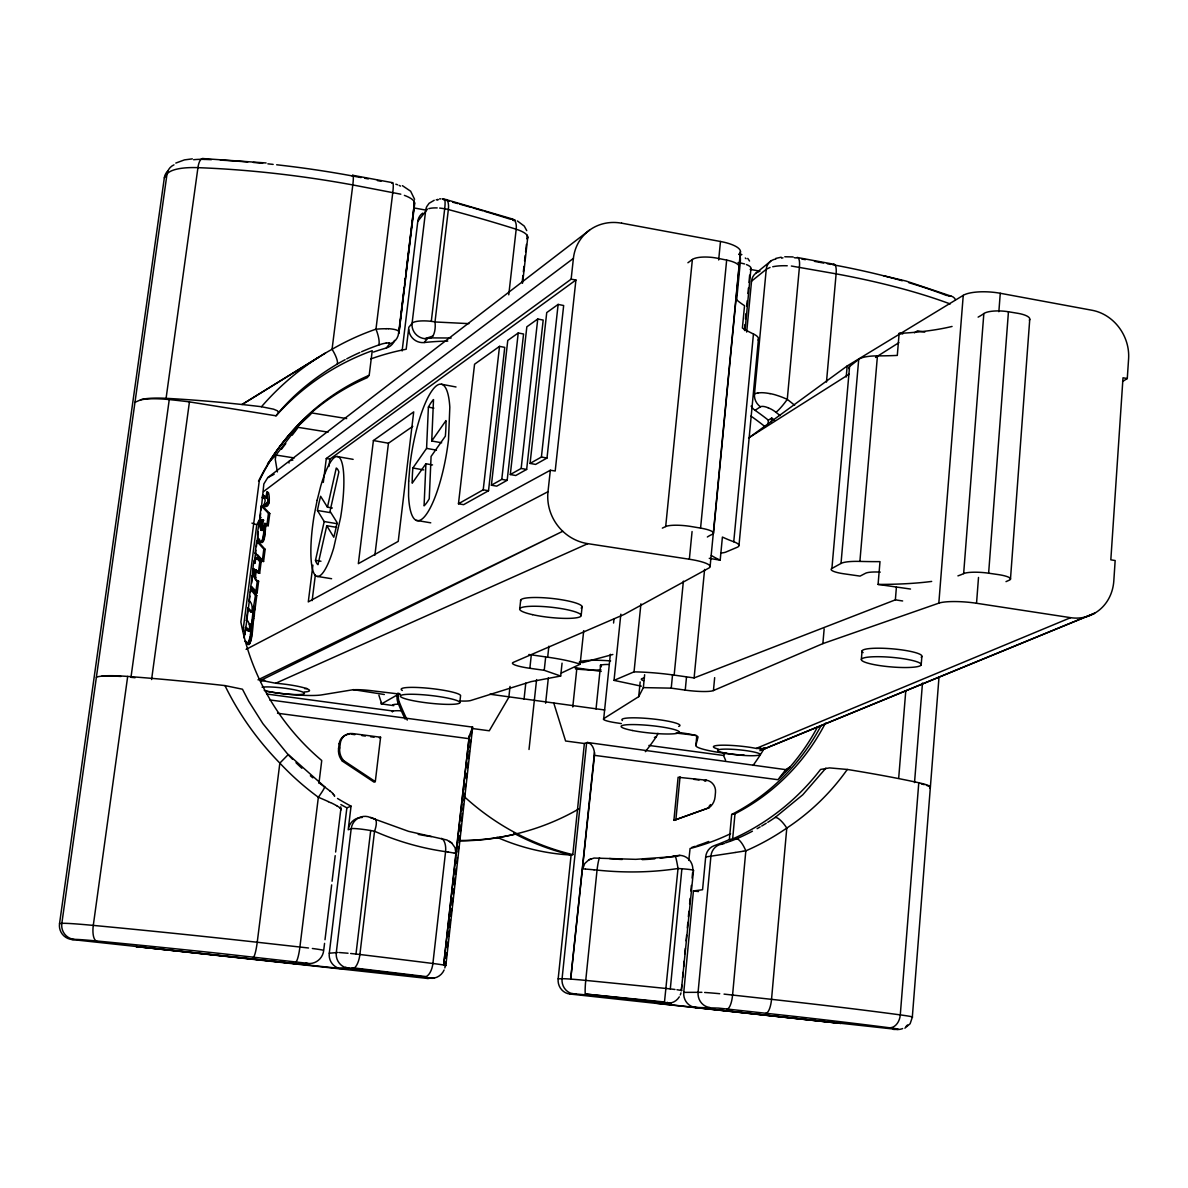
<?xml version="1.0" encoding="UTF-8"?>
<svg xmlns="http://www.w3.org/2000/svg" width="1188" height="1188" viewBox="0 0 1188 1188"><rect width="100%" height="100%" fill="white"/><g stroke="black" fill="none" stroke-linecap="round" stroke-linejoin="round"><path stroke-width="1.5" d="M244.995 641.238L247.906 644.178L250.267 636.441L253.564 606.608L255.331 606.756L256.771 595.544L251.767 589.441L250.46 589.233L248.901 601.232C253.742 601.707 252.999 619.082 248.01 608.048L246.376 620.582C251.574 621.532 249.896 637.852 245.471 627.561L244.119 638.001M246.317 641.431C253.831 653.742 252.702 609.385 255.331 606.756M594.505 752.628L570.686 979.105L594.49 755.345C594.802 750.504 592.767 743.554 587.421 742.485A26.864 3.222 5.8 0 0 586.634 742.708L584.377 743.51L565.592 741L553.756 702.999M262.058 530.368L261.88 524.487L263.142 520.285M252.212 575.705C253.252 571.829 252.316 549.034 261.122 561.939L259.652 573.299L258.331 573.091C253.653 562.889 252.168 580.086 257.306 580.991L258.628 581.199L257.128 592.871L255.791 592.649L250.802 586.575L252.212 575.705L253.965 575.868M260.395 527.338C263.409 504.351 263.929 540.837 260.395 527.338L261.702 527.561M260.721 542.277C265.622 540.391 262.103 518.042 266.869 525.497L268.206 525.72L269.78 513.528L262.578 506.192L261.271 505.969L259.816 517.24C260.187 524.22 253.163 539.337 262.043 542.485C266.958 540.599 263.424 518.25 268.206 525.72M264.315 506.266L267.894 501.321L267.003 492.159L265.741 497.683L262.741 494.728L262.34 497.787C268.948 498.752 261.152 505.94 265.637 506.489C271.547 507.231 268.711 488.164 267.805 493.733M265.637 506.489L265.681 504.351L264.375 504.128M370.686 358.984A247.594 239.753 54.1 0 1 406.177 349.257L408.835 327.249L412.474 322.884A16.394 4.188 4.4 0 1 435.12 321.948M258.628 581.199C251.826 579.566 258.598 569.201 255.153 569.616M441.669 442.782L431.734 441L433.516 399.569A56.282 13.989 -80 0 0 428.393 407.128L426.581 448.381L412.889 467.998A56.282 13.989 -80 0 0 412.191 483.204L425.913 463.751L432.521 464.924M425.913 463.751L424.071 505.85A56.282 13.989 -80 0 0 429.254 498.708L431.081 456.43L445.351 436.189A56.282 13.989 -80 0 0 445.99 420.582L431.734 441M1122.571 381.496L1127.278 378.556L1128.6 358.731A43.228 38.521 61.4 0 0 1092.024 310.261L1000.266 293.273A28.26 8.212 3.7 0 0 963.245 295.352L847.178 365.963L748.603 438.03M1010.468 579.165L1029.744 319.394M1127.278 378.556L1123.002 377.784L1110.825 559.83L1115.161 560.528L1113.809 580.947A43.941 39.635 67.7 0 1 1094.638 613.246A44.208 39.887 67.7 0 1 1070.64 617.671L976.536 603.266L978.511 577.442M998.856 311.716L1000.266 293.273M957.929 575.868A157.276 31.007 5.1 0 0 963.646 573.611A19.483 3.742 4.4 0 1 988.624 573.195L1008.449 311.761L1018.398 313.409A19.112 5.435 3.6 0 1 1029.343 320.181M904.885 1028.155L910.142 1023.714L912.31 1017.255L939.025 676.863M963.646 573.611L983.842 313.573A19.112 5.45 3.6 0 1 1008.449 311.761M918.784 782.758L900.281 1014.894A13.558 9.875 -84.5 0 1 889.307 1027.754A297.342 7.841 5.8 0 0 793.762 1016.319L718.591 1008.107L695.322 1007.409A13.677 12.905 87.9 0 1 683.753 992.366L693.421 890.941L702.568 889.723L705.672 856.964A13.603 12.86 80 0 1 714.092 845.722A248.515 236.768 63.3 0 0 729.343 839.574L732.654 838.951A249.465 237.57 63.3 0 0 820.552 769.453L829.506 767.894L847.282 769.453A304.856 33.205 5.6 0 1 918.784 782.758A45.886 5.301 5.2 0 1 930.308 786.753L930.115 787.273M610.35 654.291L603.727 718.636L638.699 696.658L643.347 687.614L671.235 688.149L685.238 690.109A22.587 3.252 5.6 0 0 713.439 690.555L822.868 643.614L938.832 603.148L963.245 295.352M898.692 778.095L905.746 691.223M921.175 664.953A30.071 4.797 4.9 0 0 878.081 656.697A30.071 4.797 4.9 0 0 874.591 664.716A30.071 4.797 4.9 0 0 921.175 664.953L921.858 656.533M914.522 782.58L922.482 683.07M620.834 614.166L614.033 680.382L634.036 671.859A51.485 7.484 5.7 0 1 674.16 675.111L694.104 677.932L895.366 599.851L896.405 587.169M861.345 659.399L862.057 650.994M910.513 589.04L878.081 584.422L879.996 561.627A156.994 32.314 5 0 1 859.889 561.404A27.695 5.346 4.9 0 0 841.015 563.439L831.912 568.443L849.569 366.513L858.716 359.37A27.279 7.277 4.5 0 1 877.442 355.88A154.499 43.926 4.7 0 0 897.296 355.42L899.138 333.383A154.232 45.129 4.7 0 0 952.063 326.448M859.889 561.404L877.442 355.88M822.868 643.614L824.16 628.912M846.212 376.997L847.178 365.963M841.015 563.439L858.716 359.37M826.477 382.076L836.114 273.849A13.098 3.95 -79.2 0 0 833.441 264.36M729.343 839.574L731.674 814.493A227.012 216.261 63.3 0 0 820.997 725.734M768.042 423.819L768.369 420.181L771.725 418.028A249.465 237.57 63.3 0 1 774.472 420.24M732.654 838.951L734.986 813.78A227.873 217.003 63.3 0 0 825.408 723.136M771.383 421.681L771.725 418.028M768.042 407.647L771.458 409.311A14.88 6.074 34.2 0 1 774.858 411.449L775.913 412.266A13.231 1.797 -52.1 0 0 787.273 399.346L799.42 267.092A13.142 3.787 -79.3 0 0 796.257 257.989A13.009 3.92 5 0 0 794.267 257.677M721.057 552.999A18.473 3.594 5.5 0 0 725.883 552.064L737.124 547.312A28.037 5.524 5.5 0 0 733.753 541.758L753.444 333.991A154.024 43.511 4.4 0 1 742.396 328.022L744.534 305.687A153.772 44.713 4.4 0 1 736.011 299.257M738.995 545.337L758.508 338.654M768.087 407.766A13.276 4.797 32.8 0 0 764.003 406.534A12.608 4.381 31.4 0 0 760.483 406.801A13.142 12.177 56.8 0 1 754.484 394.119L766.245 269.305A13.038 11.939 53.3 0 1 775.868 259.029M710.112 566.438L740.451 251.514M713.468 533.264L739.129 266.958M674.962 989.47L670.314 988.921L681.882 868.755M736.709 299.524L740.228 262.904A13.113 3.505 -79.5 0 0 739.53 254.202M738.58 754.84L724.903 753.311A42.04 5.183 5.5 0 1 695.871 745.44L696.762 736.218M709.251 558.345L720.195 560.157L722.408 537.05A156.519 32.017 4.8 0 0 733.753 541.758M681.853 985.194L681.318 990.733L693.51 870.388M682.551 977.798L683.085 972.259M683.62 966.72L684.139 961.181M684.852 953.786L685.387 948.247M686.085 940.866L686.619 935.312M687.317 927.932L687.852 922.393M688.372 916.839L688.906 911.3M689.619 903.92L690.139 898.366M690.852 890.985L691.371 885.446M692.084 878.051L692.619 872.512M744.416 330.101L744.935 324.606M745.455 319.112L745.99 313.617M746.688 306.296L747.207 300.802M747.905 293.466L748.44 287.986M748.96 282.492L749.658 275.156M745.01 330.68L750.965 268.295L750.177 269.661M746.688 332.076L751.544 281.185A12.83 11.776 53.2 0 1 759.206 271.473M713.439 690.555L714.671 677.635M671.235 688.149L672.497 675.274M674.16 675.111L683.382 581.14M562.058 663.156L560.677 676.031L544.238 670.314L529.863 668.295A22.928 3.356 6.1 0 1 513.275 662.384L624.19 614.419L708.909 568.027A29.522 5.569 5.6 0 0 689.352 559.236L692.069 531.526M718.666 259.964L720.477 241.491L621.636 223.166M707.35 537.006A156.786 30.71 4.9 0 1 712.221 534.362A19.899 3.995 5.6 0 0 700.578 528.096L726.655 260.098L716.513 258.063A19.528 5.821 5.5 0 0 692.381 259.489L687.911 262.756M685.238 690.109L686.486 677.249M673.908 820.359L678.11 777.264L706.311 780.189A10.811 10.247 76 0 1 715.503 792.218L715.072 796.896A15.563 14.746 76.2 0 1 709.043 807.751L673.908 820.359L709.043 807.751M675.853 819.928L680.041 776.729M694.104 677.932L704.603 569.408M662.355 528.125L665.696 526.536L692.381 259.489M634.036 671.859L640.926 603.846M638.699 696.658L640.184 681.927M643.347 687.614L644.639 674.725M613.572 623.032L613.958 619.349M679.298 996.851A13.914 13.157 88.5 0 1 668.978 1003.192L655.39 1003.118L840.866 1023.417L569.869 994.014A13.781 13.172 -88.5 0 1 558.167 978.838L571.101 854.989L572.794 854.632L584.377 743.51M586.634 742.708L562.072 978.719A13.855 13.246 -88.7 0 0 571.784 993.569L585.669 994.876A552.465 13.261 5.8 0 1 648.648 1001.172L668.978 1003.192C661.82 1003.192 678.125 1002.568 666.765 1003.073M596.034 708.998L600.623 664.731M581.199 615.221L582.12 606.548M572.779 706.994L576.848 668.369M561.404 673.002L580.115 664.241L583.724 630.665M688.788 860.424L690.065 848.514A243.629 232.195 63.3 0 0 730.561 833.694M529.016 749.48L536.59 679.581M544.238 670.314L545.634 657.395M580.115 664.241A52.138 7.663 6.1 0 0 547.683 657.187L548.871 646.198M545.619 703.207L548.336 677.962M445.827 965.606L472.676 727.056L469.275 735.966L443.673 965.042L455.88 853.415L455.078 847.712L451.767 843.035L446.94 840.005L408.553 831.348L367.983 816.676A14.078 13.885 -89.7 0 0 351.203 828.719L348.203 829.773L351.054 806.162A247.594 239.753 54.1 0 1 337.526 798.47M508.85 697.237L510.038 686.412M519.75 608.731L520.7 600.059M530.071 463.424L541.401 457.038L558.137 304.41L563.661 305.524L547 458.048L535.61 464.419L530.071 463.424L546.732 312.578L558.137 304.41M524.027 699.316L525.794 683.1M689.352 559.236L587.822 543.659A46.287 43.956 55.6 0 1 562.77 531.274A46.005 43.674 55.6 0 1 547.995 491.698L550.341 470.24L555.197 471.012L575.913 280.012L571.146 279.165L326.299 458.509L323.299 482.402M571.146 279.165L573.403 258.375A45.471 42.174 48.1 0 1 621.636 223.21M529.863 668.295L531.244 655.464M510.305 474.547L526.833 326.819L537.748 318.993L543.183 320.077L526.655 469.423L515.755 475.512L510.305 474.547L521.161 468.443L526.655 469.423M521.161 468.443L537.748 318.993M508.761 294.817L516.186 229.239A13.276 6.668 -73.2 0 0 511.419 218.948L510.291 219.186A562.087 143.347 8.4 0 0 484.57 211.301M488.52 490.748L504.752 347.371L499.524 346.361L474.561 364.226L458.464 503.771L463.617 504.662L488.52 490.748L483.219 489.812L458.464 503.771M491.401 485.209L507.766 340.451L518.235 332.967L523.566 334.006L507.172 480.308L496.733 486.144L491.401 485.209L501.781 479.358L507.172 480.308M469.275 735.966L455.88 853.415L454.395 853.088M444.832 967.938A14.048 13.617 -81.1 0 0 445.248 965.77L445.663 962.102M446.064 958.434L446.688 952.939M447.312 947.43L447.921 941.936M448.544 936.426L449.168 930.932M449.584 927.264L450.401 919.928M450.816 916.26L451.648 908.924M452.049 905.256L452.88 897.92M453.296 894.252L453.905 888.743M454.321 885.075L455.153 877.739M455.568 874.071L456.177 868.577M456.801 863.067L457.425 857.573M458.033 852.063L458.657 846.569M459.073 842.901L459.905 835.565M460.305 831.897L461.137 824.561M461.553 820.893L462.37 813.557M462.785 809.889L463.409 804.38M463.825 800.727L464.642 793.391M465.057 789.723L465.681 784.214M466.29 778.719L466.914 773.21M467.537 767.715L468.161 762.206M468.562 758.538L469.394 751.202M469.809 747.534L470.626 740.198M471.042 736.53L471.874 729.194M522.096 282.893L522.928 275.571M523.329 271.904L523.953 266.409M524.576 260.914L525.185 255.42M525.601 251.752L526.433 244.431M522.616 282.996L527.784 237.11M501.781 479.358L518.235 332.967M483.219 489.812L499.524 346.361M459.771 702.791A29.908 3.876 6.3 0 0 416.706 694.386A29.908 3.876 6.3 0 0 413.795 700.816A29.908 3.876 6.3 0 0 459.771 702.791L460.543 695.96A29.893 3.95 6.3 0 0 427.591 688.179A29.893 3.95 6.3 0 0 402.316 690.466M375.304 781.6L380.591 737.243L352.613 733.56A11.138 11.019 67.9 0 0 340.317 743.139L339.144 743.777L338.55 748.603A15.979 15.8 69.8 0 0 342.396 761.137L374.042 782.135L375.304 781.6L343.584 760.543A16.023 15.83 69.7 0 1 339.723 747.98L340.317 743.139M350.653 953.489L355.984 954.053L370.686 830.531M431.289 321.369L444.698 208.732A13.499 2.183 -80.2 0 0 443.866 199.287L442.53 198.945L449.153 201.232M434.199 200.282L429.091 203.297L426.804 206.519A13.528 12.608 39.4 0 0 425.69 210.35L412.088 323.255A13.603 12.86 40.6 0 0 425.022 338.684L431.199 337.704L432.803 336.1A13.573 5.97 87.3 0 0 435.001 321.963L448.351 209.548A13.484 5.123 -75.8 0 0 444.951 199.525L443.584 199.733M167.924 170.849A13.825 12.875 26.8 0 0 164.33 177.844L59.534 923.64A14.702 14.286 -35.4 0 0 72.008 939.545L299.881 964.151L307.841 963.468A14.479 14.152 -68 0 0 323.671 950.667L324.562 943.361M325.007 939.708L331.66 884.897M332.091 881.244L335.194 855.672M335.64 852.019L340.748 809.993A14.167 14.033 -89.3 0 0 340.778 806.83M373.448 352.064A252.584 244.505 54.1 0 1 386.293 348.01L389.575 343.926A13.736 13.009 38.4 0 0 398.589 333.397L404.158 287.481M404.603 283.813L405.271 278.304M405.717 274.621L407.722 258.093M408.167 254.425L414.196 204.826A13.647 12.726 37.5 0 0 414.018 200.742M414.686 203.594L398.96 332.774L414.523 202.257L414.196 204.826M374.903 555.138L388.446 443.228L412.771 426.373M444.104 970.017A14.048 13.617 -81.1 0 1 432.284 978.303L423.908 977.175A590.258 14.479 6 0 0 367.27 970.373L349.198 968.294L339.219 968.369A14.137 13.796 -72.4 0 1 329.284 953.207L346.866 807.825L351.054 806.162M402.123 350.965L417.79 221.369A13.335 12.444 39.2 0 1 422.661 213.142M318.963 783.13L321.74 760.513A231.615 224.116 54.2 0 1 240.882 621.977L259.281 480.813A231.615 224.116 54.2 0 1 369.201 375.274L372.23 350.712A253.564 245.367 54.2 0 0 276.017 415.815L189.441 401.886A174.918 36.605 7.9 0 0 169.26 399.584A41.595 9.103 8.1 0 0 140.481 399.911L134.972 402.301M361.583 351.737A255.405 246.985 54.2 0 1 378.571 345.055A13.811 3.46 70.4 0 0 375.972 329.15L392.812 192.293A13.677 1.945 -80.3 0 0 391.862 183.249M373.403 440.54L358.345 563.661L398.232 541.372L413.706 411.894L373.403 440.54L388.446 443.228M312.132 600.623L315.355 574.903M328.942 466.483L329.863 459.132L575.913 280.012M312.904 565.132L308.286 601.9L550.341 470.24M242.901 631.392L256.771 524.769A190.273 185.209 53.4 0 1 259.326 519.899M255.138 553.222L256.697 541.238L258.004 541.461L265.147 549.346L263.573 561.508L262.251 561.285L255.138 553.222L256.445 553.43M244.951 634.585L249.955 596.064M250.43 592.396L251.158 586.902M251.633 583.234L253.534 568.562M254.247 563.067L255.925 550.222M256.4 546.554L258.301 531.882M259.014 526.388L260.677 513.543M261.167 509.89L263.84 483.947L267.731 477.665L589.545 230.101M250.46 589.233L255.45 595.337L253.653 606.4M255.791 592.649L257.306 580.991M258.331 573.091L259.801 561.731L256.163 557.439M262.251 561.285L263.825 549.123L256.697 541.238M266.869 525.497L268.458 513.305L261.271 505.969M151.589 679.536L189.441 401.886M292.56 759.266A255.405 246.985 54.2 0 1 288.075 754.588L262.89 723.655L248.752 701.321L242.471 689.218L224.978 685.595A321.547 35.937 6.7 0 0 127.68 676.432L93.288 925.407A14.642 5.405 -82.7 0 0 96.644 940.985A313.914 8.494 6 0 1 221.77 953.637L307.855 963.334M140.481 399.911L142.56 399.213A48.797 10.677 8.1 0 1 166.082 398.322L197.936 167.657A13.781 4.871 -89.3 0 1 204.277 159.385A297.936 83.487 8.1 0 1 211.39 159.667M169.26 399.584L130.977 677.309A178.334 20.716 6.9 0 1 135.076 677.724M664.419 1002.776L678.021 868.502A13.721 0.861 80.9 0 0 675.482 856.503L635.758 859.34L594.045 858.063L588.847 859.83L584.719 863.557L582.759 868.859L585.313 869.022M336.575 527.353L326.759 525.705L317.968 564.686A49.376 10.737 -80.4 0 1 315.488 560.335L324.205 521.547L317.448 510.469A49.376 10.737 -80.4 0 1 320.626 496.287L327.442 507.172L332.343 508.004M327.442 507.172L336.263 468.027A49.376 10.737 -80.4 0 1 338.877 471.933L330.012 511.271L337.095 522.586A49.376 10.737 -80.4 0 1 333.783 537.214L326.759 525.705M695.871 745.44L698.009 737.08A19.81 2.51 5.7 0 0 686.219 733.545L679.001 732.447M381.378 702.494L380.977 703.816L393.777 705.657M324.621 786.753L288.283 754.514L279.848 763.112L257.232 942.247A14.612 1.945 -82.5 0 1 253.386 957.053M594.49 755.345L777.977 779.714L785.773 769.646L587.421 742.485M509.103 696.851L489.278 730.783L471.888 728.452M350.46 968.413L352.509 968.012L351.975 968.562M164.345 177.844L167.003 174.116A13.87 12.756 36.9 0 1 173.983 164.85M276.017 415.815C292.783 394.891 314.211 377.888 337.14 364.137A255.405 246.985 54.2 0 1 345.144 359.682M417.79 221.369L427.442 209.103M847.282 769.453C831.021 792.559 810.365 812.533 786.783 828.081A266.112 253.118 63.3 0 1 745.826 850.846L743.213 851.261M346.673 418.577L311.939 412.964L298.01 426.284L275.987 455.063A217.79 211.85 53.5 0 0 267.478 463.988M281.497 449.198L285.803 443.584M292.248 435.15L297.624 428.111M825.883 768.161L802.821 794.742L775.155 817.448A251.247 239.085 63.3 0 1 767.76 822.319M369.201 375.274L367.241 377.665A230.724 223.329 54.1 0 0 258.524 481.185M408.761 329.67A13.528 12.786 40.5 0 0 424.131 342.545L427.472 338.639M166.082 398.322A315.652 63.603 7.4 0 1 261.479 406.727C281.437 383.665 305.375 364.033 332.061 349.272A270.537 261.523 54.3 0 1 375.972 329.15M779.952 777.724L789.99 767.032A226.21 215.577 63.3 0 0 817.641 726.714M784.511 772.215L789.99 767.032L785.773 769.646M309.637 414.939L298.53 425.245A229.893 222.602 54.1 0 0 267.835 463.78M755.924 273.166L770.685 261.167M751.544 281.185L766.245 269.305L770.032 267.449M785.372 770.745L789.99 767.032M263.543 491.55L573.403 258.375M761.389 749.687L764.151 747.712M675.482 856.503L676.908 855.672M267.731 477.665L274.146 474.25M591.372 858.731L588.847 859.83M392.634 705.241L392.812 704.885A16.528 2.079 6.4 0 1 398.44 704.217M751.098 406.088A13.068 12.118 56.8 0 0 755.078 410.335L760.469 406.771M749.509 437.347L849.093 374.22M875.556 357.454L898.885 342.664M914.448 332.788L917.567 330.813L924.784 332.12M319.052 356.979L242.04 404.514L325.497 353.029M399.242 693.792L381.734 703.771A221.206 212.058 63.6 0 1 378.898 695.188M397.104 696.049L398.396 695.322M425.022 338.684L432.803 336.1M405.153 719.171A244.936 233.724 63.4 0 1 397.98 702.732L399.272 702.004A13.632 13.365 62.4 0 1 398.797 693.243M338.55 748.603L339.723 747.98M441.491 838.357A13.944 7.291 -81.8 0 1 445.589 851.618L432.892 963.483A14.137 7.351 -82.1 0 1 426.254 976.61L354.306 967.982L352.465 968.621M246.094 649.376L547.995 491.698M379.328 737.882L380.591 737.243M342.396 761.137L343.584 760.543M259.326 679.981L260.914 680.308L562.77 531.274L258.004 679.833M175.809 163.068L184.452 159.89L192.337 158.865M260.914 680.308L275.705 683.249L587.822 543.659M1005.998 581.63L1009.265 580.19A19.483 3.742 4.3 0 0 998.781 574.665L988.624 573.195M735.194 839.396L736.426 838.877A251.247 239.085 63.3 0 0 752.435 831.199M718.443 749.153A25.839 3.193 5.5 0 1 721.799 745.203A25.839 3.193 5.5 0 1 756.177 748.425L1070.64 617.671M756.177 748.425L764.775 748.692L1094.638 613.246L759.904 750.682M423.908 977.175L426.254 976.61M664.909 1002.835L667.611 1002.553L666.201 1002.984M378.571 345.055L379.848 344.624M654.38 737.436L656.236 736.812A13.35 12.741 71.7 0 0 657.914 733.293M722.081 844.074L719.408 844.742A13.692 12.934 79.8 0 0 710.929 856.073L698.084 992.203A13.914 13.098 87.5 0 0 709.86 1007.498M612.845 654.484L582.863 662.577L579.18 662.176M775.675 258.449L781.214 257.202M251.069 611.894L252.584 611.983M706.311 780.189L704.306 780.709A10.781 10.232 76 0 1 705.895 781.051M259.682 542.218L262.043 542.485M731.674 814.493L734.986 813.78M560.677 676.031L530.962 681.66L470.804 700.489A20.671 2.718 6.3 0 1 460.142 700.979M660.201 858.241A247.639 236.026 63.3 0 0 672.66 856.429L679.907 855.39A13.707 13.023 81.2 0 1 692.782 870.655M679.907 855.39L672.66 856.429M705.672 856.964L735.164 852.509M386.442 342.976L383.427 343.584A15.489 3.208 -22.4 0 0 379.878 344.594M677.368 855.598L675.14 855.954M429.64 337.882L451.143 338.016M764.775 748.692L765.117 748.633A25.839 3.222 5.5 0 0 764.701 747.772M665.384 1002.88L667.611 1002.553M101.812 676.195L103.876 675.883A49.792 6.059 7 0 1 127.68 676.432M370.418 817.463L371.443 817.626M59.534 923.64L61.835 923.388A50.698 1.752 6.2 0 1 93.288 925.407A326.863 10.38 6.1 0 1 257.232 942.247L308.509 947.994M758.018 392.916L761.419 392.693A26.433 8.539 19.6 0 1 770.076 393.659M349.569 968.324L345.5 967.403L348.678 968.279L339.219 968.369L135.952 946.554L426.923 978.377L433.368 977.873L430.249 978.11M329.284 953.207L338.001 952.479M436.189 199.866L438.238 199.762L437.392 199.391M72.008 939.56L74.161 939.411A36.249 1.069 6.1 0 1 96.644 940.985M600.965 669.839L593.926 670.21A66.305 9.95 6 0 1 575.527 668.993M558.167 978.838L562.072 978.719A27.324 0.936 5.8 0 1 585.743 980.412A563.736 15.889 5.8 0 1 666.423 988.505L670.314 988.921M439.501 198.901L440.956 198.856M784.793 256.757L793.124 256.935M683.753 992.366L701.885 992.307M569.869 994.014L573.834 993.97M515.176 220.092L512.696 220.107A13.187 4.01 7 0 1 513.706 220.597M435.001 321.963L468.904 323.641M902.657 1028.556A13.454 12.741 80.3 0 1 896.762 1029.402L695.322 1007.409M740.317 755.019L744.134 755.108M386.115 328.69L388.342 328.749M430.145 978.244L432.284 978.303M739.07 254.484L741.861 254.574L738.906 254.366M339.426 952.553L348.039 953.236M202.792 158.553L266.082 162.964M648.648 1001.172L664.538 1002.553L585.328 994.029A13.914 1.381 -84.4 0 1 585.743 980.412L597.044 870.047A13.721 1.381 -83.6 0 1 599.539 857.795M593.955 869.75C621.873 872.928 650.207 872.764 678.021 868.502A16.409 1.04 3.2 0 1 687.555 869.26A16.35 1.054 3 0 1 693.168 870.581M585.328 994.029L664.686 1002.004M724.056 994.118L771.532 999.346A309.608 9.578 5.7 0 1 900.281 1014.894A46.644 1.53 5.6 0 1 912.31 1017.255M439.664 208.063L444.698 208.732A16.142 4.915 7.4 0 1 448.351 209.548A574.532 144.416 8.4 0 1 516.186 229.239A26.388 7.915 7 0 1 527.041 238.937A13.231 12.326 43.2 0 0 526.863 234.957M791.356 266.023L836.114 273.849A295.07 79.551 5.4 0 1 950.222 303.95M355.984 954.053L359.89 954.499A602.331 17.345 6.1 0 1 432.892 963.483A27.844 0.965 5.9 0 1 445.248 965.77M676.061 733.055L696.302 735.402M400.341 694.163L371.324 690.674A20.493 2.643 6.5 0 0 351.603 689.976L321.681 694.891A44.238 5.613 6.7 0 1 275.423 692.753L266.587 691.446M693.421 890.941L698.529 891.564M425.081 977.056L353.385 968.472L367.27 970.373M277.517 713.231L468.815 738.654M351.41 734.214L354.9 734.674M361.88 735.595L365.369 736.055M370.597 736.738L374.086 737.199M693.822 779.328L699.064 780.026M266.84 694.03L393.065 711.018M648.9 745.425L723.551 755.464L725.586 760.275M269.75 699.925L472.512 727.101A27.369 3.326 6.3 0 1 472.082 727.368M489.916 694.223L604.722 709.993M676.967 989.723L681.778 990.51M601.202 671.413L574.799 667.671M641.357 686.174L614.033 680.382M528.868 654.514L547.683 657.187M448.173 852.004C422.779 848.678 397.95 841.594 374.532 831.229A16.988 1.47 8.9 0 0 358.137 828.823A16.899 1.485 8.9 0 0 351.188 828.719L336.293 952.479A14.345 14.004 -73.3 0 0 346.376 967.864L348.544 968.279M249.955 638.208L251.292 638.416M249.762 639.144L251.099 639.352M249.554 640.035L250.891 640.243M249.332 640.881L250.668 641.089M249.109 641.669L250.445 641.862M248.856 642.366L250.193 642.56M248.619 642.975L249.955 643.183M248.381 643.48L249.703 643.688M248.144 643.896L249.465 644.089M247.906 644.178L249.242 644.386M247.282 644.312L249.02 644.549M895.366 599.851L902.642 600.965M251.158 623.685L252.495 623.893M251.054 624.175L252.376 624.368M249.257 624.324L250.579 624.532M251.054 625.289L252.391 625.497M251.054 626.328L252.391 626.536M251.039 627.398L252.376 627.606M245.471 627.561L246.792 627.769L249.658 631.526M251.01 628.497L252.346 628.704M249.376 628.734L250.713 628.942M249.287 629.239L250.623 629.447M250.965 629.625L252.302 629.833M249.183 629.729L250.519 629.937M249.079 630.189L250.416 630.397M248.96 630.546L250.297 630.754M248.841 630.843L250.163 631.051M248.723 631.08L250.044 631.274L248.604 631.244M250.876 631.229L252.212 631.437M250.727 632.922L252.064 633.115M250.519 634.659L251.856 634.867M250.267 636.441L251.604 636.649M621.354 723.596L615.948 722.779A20.285 2.628 5.8 0 1 603.727 718.636M253.46 610.32L254.796 610.528M251.708 610.721L253.029 610.929M251.589 611.077L252.925 611.285M253.415 611.434L254.752 611.642M251.47 611.375L252.806 611.582M251.366 611.612L252.688 611.805M251.01 611.85L252.48 612.072L248.01 608.048M253.341 612.592L254.678 612.8M253.237 613.81L254.574 614.018M253.118 615.042L254.455 615.25M252.955 616.305L254.291 616.513M252.702 618.012L254.039 618.22M252.376 619.676L253.712 619.884M252.005 621.235L253.341 621.428M246.376 620.582L247.698 620.789M251.589 622.586L252.925 622.794M248.901 601.232L250.208 601.44M253.564 606.608L254.9 606.816M253.504 606.979L254.841 607.187M253.504 607.677L254.841 607.885M253.504 608.315L254.841 608.523M253.504 608.969L254.841 609.177M253.489 609.637L254.826 609.845M294.268 457.944L275.987 455.063L275.274 459.385L277.383 471.918M250.802 586.575L252.123 586.783M255.45 595.337L256.771 595.544M353.163 689.604L384.333 694.505M571.784 993.569L575.928 994.044M261.479 406.727L273.641 409.192L277.561 410.87L278.408 412.444M297.238 427.205L328.126 432.15M252.94 568.725L254.247 568.933M254.975 569.869L256.296 570.077M254.781 570.255L256.103 570.463M252.821 570.136L254.143 570.344M254.678 570.611L255.984 570.819M254.559 571.012L255.88 571.235M254.47 571.473L255.791 571.68M252.747 571.502L254.069 571.725M254.381 571.933L255.702 572.141M254.336 572.393L255.643 572.601M252.702 572.824L254.024 573.032M254.202 573.759L255.524 573.967M252.688 574.071L253.994 574.279M254.143 574.992L255.465 575.2M252.688 575.259L254.009 575.467M252.539 575.913L253.861 576.135M254.173 576.032L255.494 576.239M254.291 576.833L255.613 577.056M254.47 577.368L255.791 577.576M255.821 557.543L257.722 557.781M255.242 558.212L256.563 558.419M254.915 558.82L256.222 559.043M254.781 559.103L256.103 559.31M254.663 559.429L255.969 559.637L254.529 559.786M259.801 561.731L261.122 561.939M254.128 561.196L255.45 561.404M253.98 561.82L255.301 562.043M253.831 562.473L255.153 562.696M253.697 563.157L255.004 563.364M317.196 576.403L331.601 578.719M899.138 333.383L902.746 333.977M259.251 541.787L260.573 541.995L258.88 541.089M263.825 549.123L265.147 549.346M315.488 560.335L320.968 561.241M260.454 528.645L261.776 528.868M262.399 528.912L263.721 529.135M264.256 529.15L265.592 529.373M262.266 529.313L263.588 529.521M262.147 529.655L263.469 529.878M260.573 529.506L263.335 530.175M260.736 530.145L263.216 530.412M264.122 530.62L265.459 530.843M263.974 531.927L265.31 532.15M263.795 533.264L265.117 533.486M263.558 534.6L264.879 534.808M263.291 535.907L264.627 536.13M263.008 537.169L264.33 537.392M262.548 538.699L263.885 538.907M258.271 538.951L259.593 539.174M262.088 540.005L263.409 540.228M258.568 540.139L259.89 540.362M261.612 541.06L262.934 541.283M261.152 541.832L262.474 542.04M259.816 517.24L261.122 517.463M259.845 519.275L261.152 519.498M262.028 519.958L263.543 520.181M261.82 520.077L263.706 520.299M261.672 520.225L262.993 520.433M259.533 520.329L260.855 520.552M261.523 520.463L262.845 520.686M261.36 520.834L262.682 521.042M261.197 521.28L262.518 521.502M261.048 521.799L262.355 522.022M260.9 522.378L262.206 522.601M264.568 523.344L265.904 523.566M260.766 523.002L262.088 523.21M264.508 523.685L265.83 523.893M260.662 523.626L261.969 523.849M258.806 523.923L260.113 524.146M260.573 524.264L261.88 524.487M264.478 525.022L265.8 525.23M260.514 524.873L261.82 525.081M260.439 525.749L261.761 525.957M264.434 526.343L265.77 526.551M258.553 525.497L259.86 525.72M260.41 526.581L261.716 526.789M264.36 527.724L265.696 527.932M260.41 528.036L261.731 528.259M267.716 502.004L269.037 502.227M317.448 510.469L330.116 512.607M267.627 502.286L268.948 502.509M267.523 502.509L268.844 502.732M267.434 502.658L268.755 502.88M265.919 504.41L267.241 504.633M264.241 504.737L265.548 504.959M264.152 505.375L265.459 505.598M264.137 505.91L265.444 506.133M264.196 506.236L265.518 506.444M324.205 521.547L337.244 523.73M268.458 513.305L269.78 513.528M700.578 528.096L690.183 526.358A19.929 4.01 5.6 0 0 665.696 526.536M266.899 492.233L268.429 492.545M266.81 492.381L268.132 492.604M266.721 492.56L268.043 492.782M266.632 492.812L267.953 493.035M266.558 493.183L267.879 493.406M416.201 520.359L430.754 522.824M262.741 494.728L267.062 497.906L265.741 497.683M266.023 497.03L267.33 497.252M265.919 497.401L267.226 497.624M262.34 497.787L263.647 498.01M268.013 499.673L269.334 499.896M268.043 499.91L269.349 500.133M268.028 500.222L269.349 500.445M267.998 500.564L269.32 500.787M267.953 500.935L269.275 501.158M267.894 501.321L269.216 501.544M267.805 501.678L269.127 501.9M326.299 458.509L329.863 459.132M412.889 467.998L423.73 469.913M336.991 456.519L353.133 459.355M426.581 448.381L436.471 450.148M541.401 457.038L547 458.048M750.89 269.528L759.978 271.176M413.78 207.9L424.725 209.905M428.393 407.128L433.843 408.123M352.717 175.304L392.575 182.67M797.519 257.544L834.08 264.3M276.67 164.776A297.936 83.487 8.1 0 1 352.079 175.898L361.122 177.576M364.731 178.245L368.354 178.913M377.398 180.576L381.006 181.244M801.722 258.999L805.375 259.667M814.508 261.36L823.626 263.053M827.279 263.721L830.932 264.389M441.461 384.244L456.014 386.976M883.798 275.824L906.088 281.066L951.068 296.124M400.816 194.193L352.806 184.942A310.781 85.818 8.1 0 0 197.936 167.657A47.98 14.375 9 0 0 167.003 174.116L61.835 923.388A14.642 14.271 -46.4 0 0 74.161 939.411M744.594 263.944L740.228 262.904A15.637 4.648 5.4 0 0 738.045 262.563M452.613 202.183L457.811 203.608M445.782 199.51L512.488 219.008M371.77 817.73L375.408 819.304A14.182 5.123 -65.3 0 1 374.532 831.229L359.89 954.499A14.36 5.673 -82.2 0 1 354.306 967.982M251.945 523.121L256.771 524.769M328.244 801.603L330.457 802.643M402.39 185.655L410.647 191.223L414.597 199.332M374.027 818.606L375.408 819.304M517.374 220.953L524.264 226.091L526.73 230.635M451.767 843.035L449.465 841.312M319.186 782.892A255.405 246.985 54.2 0 0 324.354 786.768L325.512 787.629A15.904 1.693 35.6 0 1 330.026 791.06M745.292 258.019L746.064 258.687M257.633 554.781L263.573 561.508M253.118 588.001L257.128 592.871M257.826 571.012L259.652 573.299M747.757 258.405L749.539 261.018M224.978 685.595C238.877 714.196 257.648 740.362 279.848 763.112A270.537 261.523 54.3 0 0 318.354 797.252L320.953 798.351A29.908 2.836 22 0 1 328.393 801.633M392.411 711.924A16.142 2.005 6.4 0 1 401.44 710.81M746.45 264.582A15.637 4.648 5.4 0 1 750.786 267.552M397.98 702.732A13.603 13.335 62.4 0 1 397.772 693.168M571.101 854.989A244.936 233.724 63.4 0 1 513.676 833.174M572.794 854.632A245.515 234.199 63.4 0 1 462.83 795.292M407.246 720.106A245.515 234.199 63.4 0 1 399.272 702.004M750.92 416.082A243.629 232.195 63.3 0 1 765.384 426.967M708.731 841.49A241.639 230.502 63.4 0 1 696.97 845.737M695.262 846.287A241.639 230.502 63.4 0 1 691.847 847.356M661.404 1002.271A13.721 12.994 88.8 0 1 657.439 1003.177M710.513 804.573A15.518 14.716 76.3 0 1 708.924 806.548M654.826 858.805A247.639 236.026 63.3 0 1 642.188 859.622M622.23 859.488A247.639 236.026 63.3 0 1 609.503 858.523M585.699 869.096A27.25 1.663 6.3 0 1 594.134 869.824M764.196 748.499A214.464 205.524 63.6 0 1 753.014 765.458M725.675 752.687A187.407 179.73 63.6 0 1 723.551 755.464M680.962 992.886A13.914 13.157 88.5 0 1 680.279 994.935M571.324 855.018A217.523 208.761 63.7 0 1 496.896 837.228M601.44 666.735A16.409 2.435 5.8 0 1 608.657 664.463M580.486 661.464A39.382 5.866 5.8 0 1 610.602 660.899M389.011 342.931A13.127 2.168 -18.4 0 1 389.664 343.896M386.174 343.124A13.825 2.346 -19.9 0 1 388.951 342.961M394.565 340.377A13.662 12.934 38.2 0 1 386.293 348.01M312.875 777.843A255.405 246.985 54.2 0 1 310.38 775.779M301.886 768.28A255.405 246.985 54.2 0 1 296.005 762.711M346.748 358.835A255.405 246.985 54.2 0 1 359.919 352.465M337.14 364.137A13.914 3.594 59.4 0 0 332.061 349.272L352.806 184.942A13.721 1.752 -80.4 0 0 352.079 175.898M398.574 333.412A26.671 5.792 -6.3 0 0 398.901 331.586L397.713 330.546A27.591 6.118 -7.4 0 0 392.322 329.091A28.23 6.504 -8.1 0 0 388.491 328.69M324.354 786.768A14.36 1.247 -53.4 0 1 318.354 797.252L299.911 946.985A14.553 2.168 -82.6 0 1 295.916 961.716M330.145 791.089A14.746 1.945 34.4 0 1 333.353 793.97M334.318 795.307A13.499 2.034 32.4 0 1 334.407 796.361M332.64 793.584A13.855 1.96 33.7 0 1 334.11 795.173M339.857 807.855A27.74 3.371 19.9 0 1 340.704 809.978M312.355 948.484A28.75 1.01 6 0 1 322.72 950.088M336.531 805.642A28.289 3.371 20.5 0 1 340.08 807.944M331.036 802.776A28.958 3.252 21.2 0 1 336.635 805.687M404.38 195.367A27.22 8.316 7.8 0 1 413.706 200.861M375.928 329.224A29.225 7.009 -8.5 0 1 385.981 328.749M306.356 963.305A14.226 13.914 -66.8 0 1 299.881 964.151M395.842 184.199A13.588 4.217 7.9 0 1 397.609 184.793M399.183 185.432A13.588 4.217 7.9 0 1 400.505 186.13M220.389 160.113A297.936 83.487 8.1 0 1 247.802 161.984M253.341 162.444A297.936 83.487 8.1 0 1 262.622 163.305M267.879 163.84A297.936 83.487 8.1 0 1 273.151 164.39M193.614 159.727A34.244 10.41 9 0 1 204.277 159.385M96.377 677.309A42.441 5.153 7.1 0 1 121.028 676.462M428.868 208.628A16.142 4.915 7.4 0 1 437.184 207.915M578.794 808.969A249.48 241.758 54 0 1 459.325 840.48M656.236 736.812A249.48 241.758 54 0 1 645.336 751.677M431.303 836.604A251.678 243.718 54.1 0 1 418.235 834.392M424.131 342.545A251.678 243.718 54.1 0 1 447.772 341.105M346.866 807.825A245.545 237.942 54 0 1 340.852 804.543M348.737 827.249A14.004 13.796 -89.1 0 1 362.34 817.478M339.144 743.777A11.108 10.989 68 0 1 349.688 734.125M459.518 204.084A562.087 143.347 8.4 0 1 471.324 207.425M472.987 207.9A562.087 143.347 8.4 0 1 482.937 210.811M429.061 978.437A13.974 13.543 -80.8 0 1 426.923 978.377M517.3 833.62A248.886 241.238 54 0 1 459.711 840.866M447.713 851.989A27.755 1.663 6 0 1 453.979 853.058M762.948 749.554A25.839 3.222 5.5 0 1 761.166 749.806M622.423 720.522A29.18 3.802 5.7 0 1 652.271 718.903A29.18 3.802 5.7 0 1 678.69 726.417M863.097 652.598A30.056 4.871 4.9 0 1 891.327 648.752A30.056 4.871 4.9 0 1 921.175 657.231M938.832 603.148A28.898 5.227 4.5 0 1 976.536 603.266M760.676 748.054A21.31 2.658 5.5 0 1 759.578 748.782M262.073 687.184A22.438 2.821 6.7 0 1 294.891 689.901A22.438 2.821 6.7 0 1 298.069 694.579A22.438 2.821 6.7 0 1 264.241 690.391M275.705 683.249A27.19 3.46 6.7 0 1 304.796 688.03A27.19 3.46 6.7 0 1 304.336 691.995M306.95 688.476A27.176 3.49 6.7 0 1 304.752 688.684M520.7 600.876A30.947 5.242 6.1 0 1 554.143 598.693A30.947 5.242 6.1 0 1 581.14 608.078M720.477 241.491A28.839 8.747 5.5 0 1 739.188 254.084M289.07 463.023A22.067 4.574 7.3 0 1 289.827 460.974M291.134 460.454A22.067 4.574 7.3 0 1 292.916 460.053M260.647 681.556A22.424 2.881 6.7 0 1 264.716 680.308M880.249 572.126A17.597 3.341 4.8 0 0 865.547 573.255L860.082 576.106L843.035 573.67A18.266 3.49 4.9 0 1 831.912 568.443M849.019 368.696A17.998 4.752 4.6 0 1 849.569 366.513M643.569 680.739A18.206 2.643 5.7 0 1 644.431 678.051M983.842 313.573A154.232 45.129 4.7 0 1 978.125 317.122M931.674 581.422A157.276 31.007 5.1 0 1 878.081 584.422M755.078 410.335A248.515 236.768 63.3 0 1 768.369 420.181M775.913 412.266A251.247 239.085 63.3 0 1 780.13 415.622M766.26 823.269A251.247 239.085 63.3 0 1 761.716 826.016M760.186 826.907A251.247 239.085 63.3 0 1 757.112 828.66M754.469 394.119A25.557 7.96 18.8 0 1 757.989 392.916M735.06 839.396A15.266 1.723 -21.1 0 1 730.115 841.327M736.426 838.877A13.736 4.173 66.6 0 1 745.826 850.846L732.58 995.024A13.959 4.188 -84.2 0 1 727.071 1008.968M730.189 841.253A14.152 1.158 -20.7 0 1 725.66 842.827M724.472 843.45A13.306 0.891 -20.2 0 1 721.354 844.371M775.155 817.448A13.647 4.128 55.5 0 1 786.783 828.081L771.532 999.346A13.9 4.351 -84.3 0 1 765.904 1013.216M704.647 992.47A27.458 0.936 5.7 0 1 719.735 993.703M742.96 851.276A28.631 0.772 -8.6 0 1 735.224 852.464M787.273 399.346A266.112 253.118 63.3 0 1 794.653 405.286M772.735 266.751A26.047 7.722 5 0 1 787.243 265.77M770.032 393.584A27.042 9.088 20 0 1 774.947 394.743L777.457 395.545A27.992 9.697 20.2 0 1 787.213 399.376M897.014 1029.194A13.41 12.355 84.6 0 1 893.331 1029.372M889.307 1027.754A33.353 0.936 5.6 0 1 896.762 1029.402M907.484 1024.977A13.454 12.741 80.3 0 1 906.058 1026.432M781.615 258.182A13.009 3.92 5 0 1 782.966 257.826M832.758 264.731A282.893 77.398 5.3 0 1 902.256 280.769M908.835 282.685A282.893 77.398 5.3 0 1 946.613 295.5M948.158 296.109A12.801 8.955 -67.7 0 1 955.508 299.614M926.506 785.342A39.041 4.514 5.1 0 1 929.669 788.327M921.428 783.961A39.041 4.514 5.1 0 1 924.219 784.659M753.444 333.991A27.606 7.514 5.4 0 1 758.078 340.11M720.195 560.157A156.786 30.71 4.9 0 1 711.33 555.435M726.655 260.098A19.513 5.806 5.5 0 1 738.713 267.835M408.687 481.081L408.568 495.945A69.275 17.226 -80 0 0 426.447 514.211A69.275 17.226 -80 0 0 448.515 439.634L449.821 407.232A69.275 17.226 -80 0 0 431.793 390.971A69.275 17.226 -80 0 0 410.038 464.553L408.687 481.081M317.137 500.296L314.152 515.414A60.781 13.217 -80.4 0 0 314.345 574.042A60.781 13.217 -80.4 0 0 333.724 547.876L340.6 517.478A60.781 13.217 -80.4 0 0 340.303 458.746A60.781 13.217 -80.4 0 0 320.715 486.115L317.137 500.296M430.412 978.17L434.051 978.066L430.412 978.17M670.611 1003.014L667.003 1003.132L670.611 1003.014M725.363 753.162A21.325 2.614 5.5 0 0 759.8 754.84A21.325 2.614 5.5 0 0 731.437 749.257A21.325 2.614 5.5 0 0 725.363 753.162M632.417 730.501A29.195 3.727 5.7 0 0 679.016 732.64A29.195 3.727 5.7 0 0 639.263 724.739A29.195 3.727 5.7 0 0 632.417 730.501M532.447 614.641A30.962 5.138 6.1 0 0 581.095 616.023A30.962 5.138 6.1 0 0 537.808 606.296A30.962 5.138 6.1 0 0 532.447 614.641"/></g></svg>
